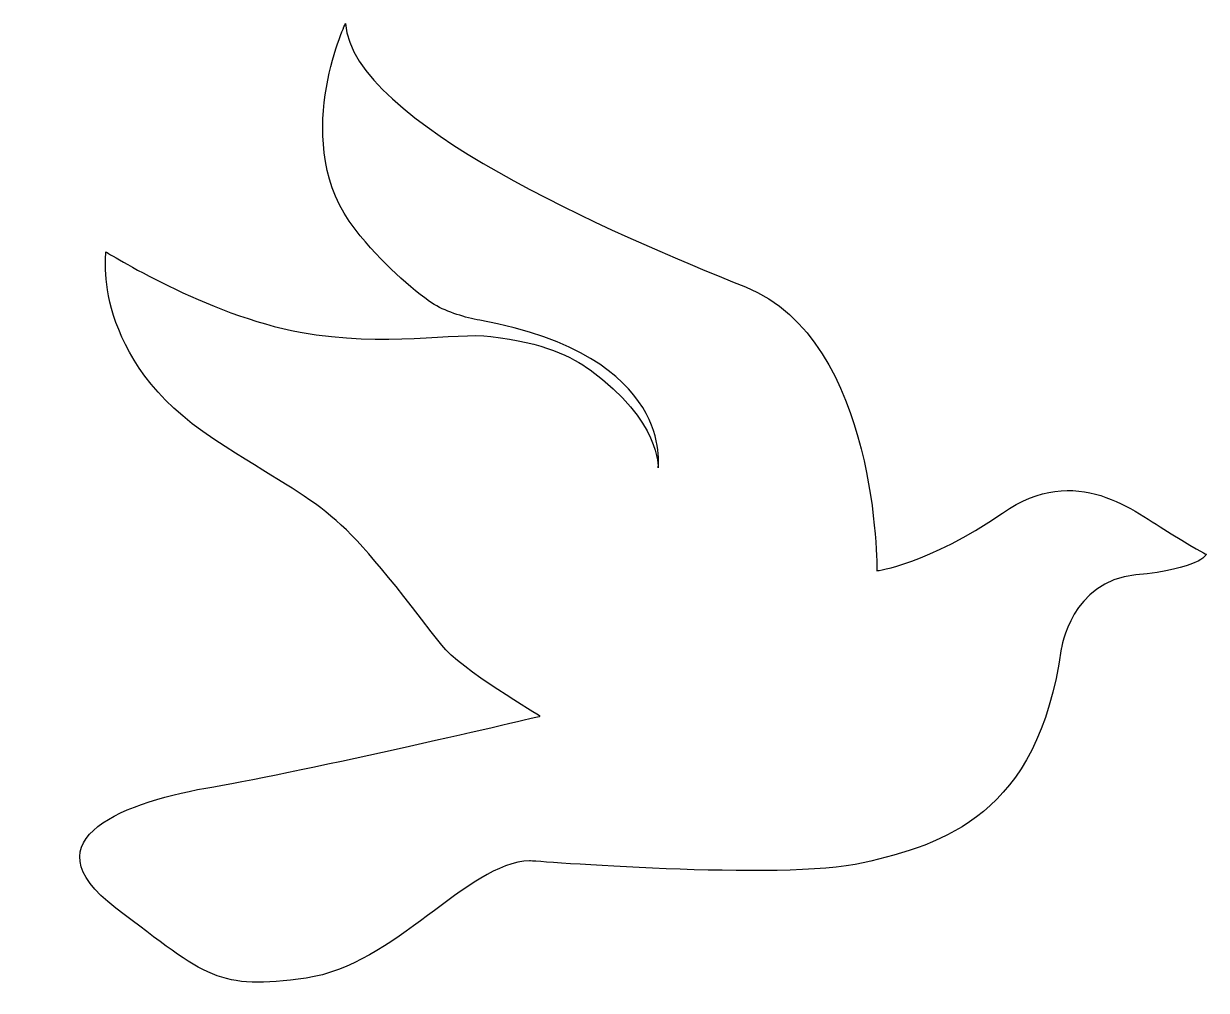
# Model space of a CAD drawing. Header units: centimetres. Extents: x -11.9 to 10.8, y -9.3 to 9.2.
import ezdxf

# ---------------------------------------------------------------- set-up
doc = ezdxf.new("R2010")
doc.units = ezdxf.units.CM
doc.header["$MEASUREMENT"] = 0
doc.layers.add('Layer 1', color=7, linetype='Continuous')

msp = doc.modelspace()

# ---------------------------------------------------------------- linework, layer by layer
at = {"layer": 'Layer 1'}
msp.add_open_spline([(6.88704, -0.19591), (5.45893, -1.18149), (4.48109, -1.30007), (4.48109, -1.30007), (4.48109, -1.30007), (4.48109, -1.30007), (4.51804, 3.11657), (1.96171, 4.14168), (1.96171, 4.14168), (-0.59375, 5.16593), (-5.55518, 7.29606), (-5.70641, 9.18817), (-5.70641, 9.18817), (-5.70641, 9.18817), (-6.79596, 6.86127), (-5.51823, 5.24498), (-5.51823, 5.24498), (-4.99407, 4.58248), (-4.45875, 4.11934), (-4.00677, 3.80313), (-4.00677, 3.80313), (-3.73868, 3.65104), (-3.4027, 3.55308), (-3.13117, 3.50239), (-3.13117, 3.50239), (0.64016, 2.81583), (0.287, 0.6711), (0.287, 0.6711), (0.287, 0.6711), (0.287, 0.6711), (0.33684, 1.57419), (-1.01651, 2.55032), (-1.01651, 2.55032), (-1.36108, 2.79779), (-1.90499, 3.07447), (-2.9155, 3.19133), (-2.9155, 3.19133), (-3.60463, 3.27468), (-4.92791, 2.97995), (-6.57083, 3.27382), (-6.57083, 3.27382), (-8.33835, 3.58917), (-10.29318, 4.81191), (-10.29318, 4.81191), (-10.29318, 4.81191), (-10.29318, 4.81191), (-10.59393, 2.76169), (-8.22578, 1.22274), (-8.22578, 1.22274), (-5.85677, -0.31449), (-6.06558, 0.14779), (-3.85897, -2.72904), (-3.85897, -2.72904), (-3.51268, -3.18016), (-1.9703, -4.08926), (-1.9703, -4.08926), (-1.9703, -4.08926), (-1.9703, -4.08926), (-6.57083, -5.16507), (-8.22578, -5.44003), (-8.22578, -5.44003), (-9.87987, -5.71671), (-11.87166, -6.42647), (-10.10586, -7.76693), (-10.10586, -7.76693), (-8.33834, -9.10825), (-8.15102, -9.34455), (-6.45912, -9.10825), (-6.45912, -9.10825), (-4.76722, -8.87195), (-3.37606, -6.90079), (-2.17394, -6.8604), (-2.17394, -6.8604), (-2.17394, -6.8604), (2.67664, -7.2548), (4.21731, -6.90079), (4.21731, -6.90079), (5.75884, -6.54591), (7.5633, -5.9934), (8.01442, -2.80036), (8.01442, -2.80036), (8.01442, -2.80036), (8.2026, -1.49857), (9.44253, -1.38085), (9.44253, -1.38085), (10.66269, -1.26485), (10.79158, -0.99676), (10.79502, -0.9873), (10.79502, -0.9873), (10.78986, -0.9873), (10.72456, -0.96066), (10.11963, -0.59204), (10.11963, -0.59204), (9.40642, -0.15639), (8.31515, 0.79053), (6.88704, -0.19591)], degree=3, knots=[0, 0, 0, 0, 0.04, 0.04, 0.04, 0.04, 0.08, 0.08, 0.08, 0.08, 0.12, 0.12, 0.12, 0.12, 0.16, 0.16, 0.16, 0.16, 0.2, 0.2, 0.2, 0.2, 0.24, 0.24, 0.24, 0.24, 0.28, 0.28, 0.28, 0.28, 0.32, 0.32, 0.32, 0.32, 0.36, 0.36, 0.36, 0.36, 0.4, 0.4, 0.4, 0.4, 0.44, 0.44, 0.44, 0.44, 0.48, 0.48, 0.48, 0.48, 0.52, 0.52, 0.52, 0.52, 0.56, 0.56, 0.56, 0.56, 0.6, 0.6, 0.6, 0.6, 0.64, 0.64, 0.64, 0.64, 0.68, 0.68, 0.68, 0.68, 0.72, 0.72, 0.72, 0.72, 0.76, 0.76, 0.76, 0.76, 0.8, 0.8, 0.8, 0.8, 0.84, 0.84, 0.84, 0.84, 0.88, 0.88, 0.88, 0.88, 0.92, 0.92, 0.92, 0.92, 1, 1, 1, 1], dxfattribs=at)

doc.saveas('drawing.dxf')
